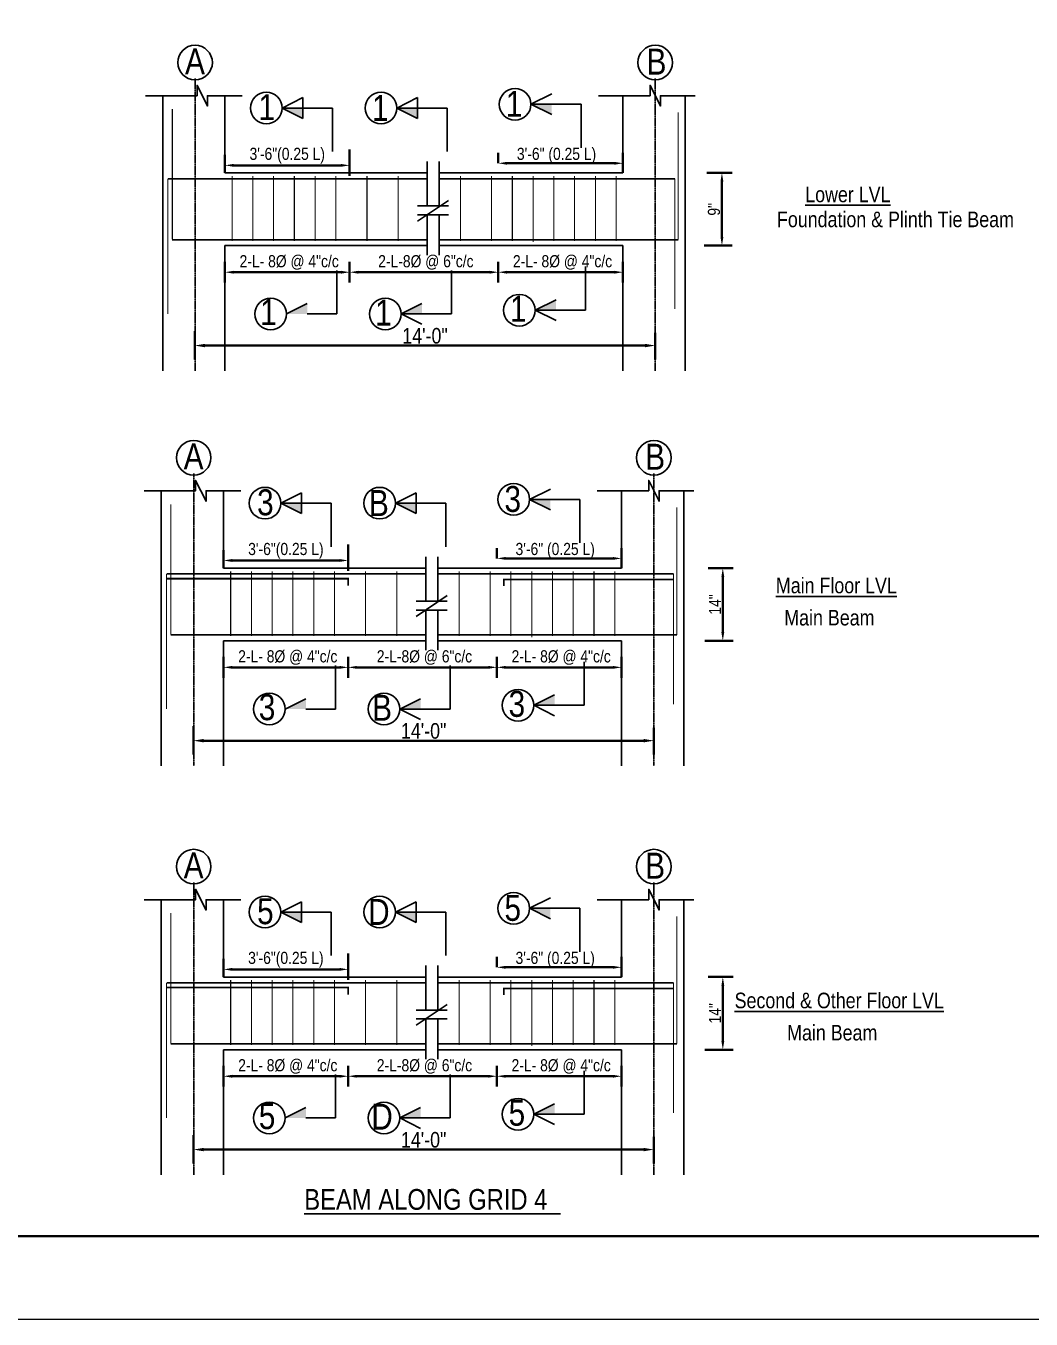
# Model space of a CAD drawing. Header units: inches. Extents: x 334224 to 340955, y 74691 to 79424.
# Drawn here: x 338316 to 338897, y 74691 to 75438 of the extents above; entities that cross this region are included whole.
import ezdxf
from ezdxf.enums import TextEntityAlignment as Align

# ---------------------------------------------------------------- set-up
doc = ezdxf.new("R2010")
doc.units = ezdxf.units.IN
doc.header["$MEASUREMENT"] = 0
doc.linetypes.add('CENTER2', pattern=[1.125, 0.75, -0.125, 0.125, -0.125])
doc.layers.get('Defpoints').update_dxf_attribs({"lineweight": 0})
for name, color, linetype, lineweight in [('base line', 201, 'Continuous', 40), ('door window', 2, 'Continuous', 25), ('Wall', 20, 'Continuous', 35)]:
    doc.layers.add(name, color=color, linetype=linetype, lineweight=lineweight)
for name, color, linetype in [('cl', 7, 'CENTER2'), ('dimension', 241, 'Continuous'), ('plan wall', 7, 'Continuous'), ('text', 113, 'Continuous'), ('Text Grid', 7, 'Continuous'), ('Text_Grid', 6, 'Continuous'), ('WALL2', 1, 'Continuous')]:
    doc.layers.add(name, color=color, linetype=linetype)
doc.styles.add('dim', font='ARIALN.TTF')
doc.dimstyles.new('CENTER', dxfattribs={"dimtxt": 9, "dimasz": 6, "dimexe": 8, "dimexo": 0, "dimgap": 1, "dimtad": 1, "dimdec": 4, "dimrnd": 1, "dimzin": 0, "dimdsep": 46, "dimlunit": 4, "dimtxsty": 'dim', "dimcen": 0.0625, "dimclrt": 256, "dimadec": 0, "dimazin": 0, "dimtfac": 0.010417, "dimtdec": 4, "dimtmove": 0, "dimatfit": 3, "dimfxl": 0, "dimfrac": 2, "dimtolj": 1, "dimtzin": 0, "dimarcsym": 0})
doc.dimstyles.new('FD', dxfattribs={"dimtxt": 7, "dimasz": 5, "dimexe": 6, "dimexo": 0, "dimgap": 1, "dimtad": 1, "dimdec": 4, "dimrnd": 1, "dimzin": 0, "dimdsep": 46, "dimlunit": 4, "dimtxsty": 'dim', "dimcen": 0.0625, "dimclrd": 256, "dimclre": 256, "dimclrt": 256, "dimadec": 0, "dimazin": 0, "dimtfac": 0.010417, "dimtdec": 4, "dimtmove": 1, "dimatfit": 3, "dimfxl": 0, "dimfrac": 2, "dimtolj": 1, "dimtzin": 0, "dimarcsym": 0})

# ---------------------------------------------------------------- blocks, each defined once
blk = doc.blocks.new('*D467')
at = {"layer": 'Defpoints', "color": 0, "transparency": 16777216}
for p in [(338430.39, 75073.61), (338502.39, 75073.61), (338502.39, 75067.61)]:
    blk.add_point(p, dxfattribs=at)
at = {"layer": 'dimension', "lineweight": -2, "transparency": 16777216}
for p, q in [((338430.39, 75073.61), (338430.39, 75061.61)), ((338502.39, 75073.61), (338502.39, 75061.61)), ((338435.39, 75067.61), (338497.39, 75067.61))]:
    blk.add_line(p, q, dxfattribs=at)
at = {"layer": 'dimension', "transparency": 16777216}
for points in [[(338435.39, 75068.44), (338435.39, 75066.78), (338430.39, 75067.61)], [(338497.39, 75068.44), (338497.39, 75066.78), (338502.39, 75067.61)]]:
    blk.add_solid(points, dxfattribs=at)
at = {"layer": 'dimension', "transparency": 16777216, "insert": (338466.39, 75073.27), "char_height": 7, "attachment_point": 5, "style": 'dim'}
blk.add_mtext('\\A1; 2-L- 8%%C @ 4"c/c', dxfattribs=at)
blk = doc.blocks.new('*D468')
at = {"layer": 'Defpoints', "color": 0, "transparency": 16777216}
for p in [(338502.39, 75073.61), (338588.4, 75073.61), (338502.39, 75067.61)]:
    blk.add_point(p, dxfattribs=at)
at = {"layer": 'dimension', "lineweight": -2, "transparency": 16777216}
for p, q in [((338502.39, 75073.61), (338502.39, 75061.61)), ((338588.4, 75073.61), (338588.4, 75061.61)), ((338583.4, 75067.61), (338507.39, 75067.61))]:
    blk.add_line(p, q, dxfattribs=at)
at = {"layer": 'dimension', "transparency": 16777216}
for points in [[(338507.39, 75068.44), (338507.39, 75066.78), (338502.39, 75067.61)], [(338583.4, 75068.44), (338583.4, 75066.78), (338588.4, 75067.61)]]:
    blk.add_solid(points, dxfattribs=at)
at = {"layer": 'dimension', "transparency": 16777216, "insert": (338545.39, 75073.27), "char_height": 7, "attachment_point": 5, "style": 'dim'}
blk.add_mtext('\\A1; 2-L-8%%C @ 6"c/c', dxfattribs=at)
blk = doc.blocks.new('*D469')
at = {"layer": 'Defpoints', "color": 0, "transparency": 16777216}
for p in [(338588.4, 75073.61), (338660.4, 75073.61), (338660.4, 75067.61)]:
    blk.add_point(p, dxfattribs=at)
at = {"layer": 'dimension', "lineweight": -2, "transparency": 16777216}
for p, q in [((338588.4, 75073.61), (338588.4, 75061.61)), ((338660.4, 75073.61), (338660.4, 75061.61)), ((338593.4, 75067.61), (338655.4, 75067.61))]:
    blk.add_line(p, q, dxfattribs=at)
at = {"layer": 'dimension', "transparency": 16777216}
for points in [[(338593.4, 75068.44), (338593.4, 75066.78), (338588.4, 75067.61)], [(338655.4, 75068.44), (338655.4, 75066.78), (338660.4, 75067.61)]]:
    blk.add_solid(points, dxfattribs=at)
at = {"layer": 'dimension', "transparency": 16777216, "insert": (338624.4, 75073.27), "char_height": 7, "attachment_point": 5, "style": 'dim'}
blk.add_mtext('\\A1; 2-L- 8%%C @ 4"c/c', dxfattribs=at)
blk = doc.blocks.new('*D470')
at = {"layer": 'Defpoints', "color": 0, "transparency": 16777216}
for p in [(338431.19, 75301.91), (338503.19, 75301.91), (338503.19, 75295.91)]:
    blk.add_point(p, dxfattribs=at)
at = {"layer": 'dimension', "lineweight": -2, "transparency": 16777216}
for p, q in [((338431.19, 75301.91), (338431.19, 75289.91)), ((338503.19, 75301.91), (338503.19, 75289.91)), ((338436.19, 75295.91), (338498.19, 75295.91))]:
    blk.add_line(p, q, dxfattribs=at)
at = {"layer": 'dimension', "transparency": 16777216}
for points in [[(338436.19, 75296.75), (338436.19, 75295.08), (338431.19, 75295.91)], [(338498.19, 75296.75), (338498.19, 75295.08), (338503.19, 75295.91)]]:
    blk.add_solid(points, dxfattribs=at)
at = {"layer": 'dimension', "transparency": 16777216, "insert": (338467.19, 75301.57), "char_height": 7, "attachment_point": 5, "style": 'dim'}
blk.add_mtext('\\A1; 2-L- 8%%C @ 4"c/c', dxfattribs=at)
blk = doc.blocks.new('*D471')
at = {"layer": 'Defpoints', "color": 0, "transparency": 16777216}
for p in [(338503.19, 75301.91), (338589.19, 75301.91), (338503.19, 75295.91)]:
    blk.add_point(p, dxfattribs=at)
at = {"layer": 'dimension', "lineweight": -2, "transparency": 16777216}
for p, q in [((338503.19, 75301.91), (338503.19, 75289.91)), ((338589.19, 75301.91), (338589.19, 75289.91)), ((338584.19, 75295.91), (338508.19, 75295.91))]:
    blk.add_line(p, q, dxfattribs=at)
at = {"layer": 'dimension', "transparency": 16777216}
for points in [[(338508.19, 75296.75), (338508.19, 75295.08), (338503.19, 75295.91)], [(338584.19, 75296.75), (338584.19, 75295.08), (338589.19, 75295.91)]]:
    blk.add_solid(points, dxfattribs=at)
at = {"layer": 'dimension', "transparency": 16777216, "insert": (338546.19, 75301.57), "char_height": 7, "attachment_point": 5, "style": 'dim'}
blk.add_mtext('\\A1; 2-L-8%%C @ 6"c/c', dxfattribs=at)
blk = doc.blocks.new('*D472')
at = {"layer": 'Defpoints', "color": 0, "transparency": 16777216}
for p in [(338589.19, 75301.91), (338661.19, 75301.91), (338661.19, 75295.91)]:
    blk.add_point(p, dxfattribs=at)
at = {"layer": 'dimension', "lineweight": -2, "transparency": 16777216}
for p, q in [((338589.19, 75301.91), (338589.19, 75289.91)), ((338661.19, 75301.91), (338661.19, 75289.91)), ((338594.19, 75295.91), (338656.19, 75295.91))]:
    blk.add_line(p, q, dxfattribs=at)
at = {"layer": 'dimension', "transparency": 16777216}
for points in [[(338594.19, 75296.75), (338594.19, 75295.08), (338589.19, 75295.91)], [(338656.19, 75296.75), (338656.19, 75295.08), (338661.19, 75295.91)]]:
    blk.add_solid(points, dxfattribs=at)
at = {"layer": 'dimension', "transparency": 16777216, "insert": (338625.19, 75301.57), "char_height": 7, "attachment_point": 5, "style": 'dim'}
blk.add_mtext('\\A1; 2-L- 8%%C @ 4"c/c', dxfattribs=at)
blk = doc.blocks.new('*D473')
at = {"layer": 'Defpoints', "color": 0, "transparency": 16777216}
for p in [(338413.72, 75261.94), (338679.9, 75260.98), (338413.72, 75253.54)]:
    blk.add_point(p, dxfattribs=at)
at = {"layer": 'dimension', "color": 0, "lineweight": -2, "transparency": 16777216}
for p, q in [((338413.72, 75261.94), (338413.72, 75245.54)), ((338679.9, 75260.98), (338679.9, 75245.54)), ((338673.9, 75253.54), (338419.72, 75253.54))]:
    blk.add_line(p, q, dxfattribs=at)
at = {"layer": 'dimension', "color": 0, "transparency": 16777216}
for points in [[(338419.72, 75254.54), (338419.72, 75252.54), (338413.72, 75253.54)], [(338673.9, 75254.54), (338673.9, 75252.54), (338679.9, 75253.54)]]:
    blk.add_solid(points, dxfattribs=at)
at = {"layer": 'dimension', "transparency": 16777216, "insert": (338546.81, 75259.14), "char_height": 9, "attachment_point": 5, "style": 'dim'}
blk.add_mtext('\\A1;14\'-0"', dxfattribs=at)
blk = doc.blocks.new('*D474')
at = {"layer": 'Defpoints', "color": 0, "transparency": 16777216}
for p in [(338589.19, 75358.86), (338661.19, 75358.86), (338661.19, 75353.26)]:
    blk.add_point(p, dxfattribs=at)
at = {"layer": 'dimension', "lineweight": -2, "transparency": 16777216}
for p, q in [((338589.19, 75358.86), (338589.19, 75364.86)), ((338661.19, 75353.26), (338661.19, 75364.86)), ((338594.19, 75358.86), (338656.19, 75358.86))]:
    blk.add_line(p, q, dxfattribs=at)
at = {"layer": 'dimension', "transparency": 16777216}
for points in [[(338594.19, 75359.69), (338594.19, 75358.03), (338589.19, 75358.86)], [(338656.19, 75359.69), (338656.19, 75358.03), (338661.19, 75358.86)]]:
    blk.add_solid(points, dxfattribs=at)
at = {"layer": 'dimension', "transparency": 16777216, "insert": (338622.84, 75363.26), "char_height": 7, "attachment_point": 5, "style": 'dim'}
blk.add_mtext('\\A1;3\'-6" (0.25 L)', dxfattribs=at)
blk = doc.blocks.new('*D475')
at = {"layer": 'Defpoints', "color": 0, "transparency": 16777216}
for p in [(338503.19, 75366.87), (338503.19, 75357.67), (338431.19, 75353.26)]:
    blk.add_point(p, dxfattribs=at)
at = {"layer": 'dimension', "lineweight": -2, "transparency": 16777216}
for p, q in [((338431.19, 75353.26), (338431.19, 75363.67)), ((338503.19, 75366.87), (338503.19, 75351.67)), ((338436.19, 75357.67), (338498.19, 75357.67))]:
    blk.add_line(p, q, dxfattribs=at)
at = {"layer": 'dimension', "transparency": 16777216}
for points in [[(338436.19, 75358.5), (338436.19, 75356.83), (338431.19, 75357.67)], [(338498.19, 75358.5), (338498.19, 75356.83), (338503.19, 75357.67)]]:
    blk.add_solid(points, dxfattribs=at)
at = {"layer": 'dimension', "transparency": 16777216, "insert": (338467.19, 75363.26), "char_height": 7, "attachment_point": 5, "style": 'dim'}
blk.add_mtext('\\A1;3\'-6"(0.25 L)', dxfattribs=at)
blk = doc.blocks.new('*D476')
at = {"layer": 'Defpoints', "color": 0, "transparency": 16777216}
for p in [(338430.39, 74837.34), (338502.39, 74837.34), (338502.39, 74831.34)]:
    blk.add_point(p, dxfattribs=at)
at = {"layer": 'dimension', "lineweight": -2, "transparency": 16777216}
for p, q in [((338430.39, 74837.34), (338430.39, 74825.34)), ((338435.39, 74831.34), (338497.39, 74831.34)), ((338502.39, 74837.34), (338502.39, 74825.34))]:
    blk.add_line(p, q, dxfattribs=at)
at = {"layer": 'dimension', "transparency": 16777216}
for points in [[(338435.39, 74832.17), (338435.39, 74830.51), (338430.39, 74831.34)], [(338497.39, 74832.17), (338497.39, 74830.51), (338502.39, 74831.34)]]:
    blk.add_solid(points, dxfattribs=at)
at = {"layer": 'dimension', "transparency": 16777216, "insert": (338466.39, 74837), "char_height": 7, "attachment_point": 5, "style": 'dim'}
blk.add_mtext('\\A1; 2-L- 8%%C @ 4"c/c', dxfattribs=at)
blk = doc.blocks.new('*D477')
at = {"layer": 'Defpoints', "color": 0, "transparency": 16777216}
for p in [(338502.39, 74837.34), (338502.39, 74831.34), (338588.4, 74837.34)]:
    blk.add_point(p, dxfattribs=at)
at = {"layer": 'dimension', "lineweight": -2, "transparency": 16777216}
for p, q in [((338502.39, 74837.34), (338502.39, 74825.34)), ((338583.4, 74831.34), (338507.39, 74831.34)), ((338588.4, 74837.34), (338588.4, 74825.34))]:
    blk.add_line(p, q, dxfattribs=at)
at = {"layer": 'dimension', "transparency": 16777216}
for points in [[(338507.39, 74832.17), (338507.39, 74830.51), (338502.39, 74831.34)], [(338583.4, 74832.17), (338583.4, 74830.51), (338588.4, 74831.34)]]:
    blk.add_solid(points, dxfattribs=at)
at = {"layer": 'dimension', "transparency": 16777216, "insert": (338545.39, 74837), "char_height": 7, "attachment_point": 5, "style": 'dim'}
blk.add_mtext('\\A1; 2-L-8%%C @ 6"c/c', dxfattribs=at)
blk = doc.blocks.new('*D478')
at = {"layer": 'Defpoints', "color": 0, "transparency": 16777216}
for p in [(338588.4, 74837.34), (338660.4, 74837.34), (338660.4, 74831.34)]:
    blk.add_point(p, dxfattribs=at)
at = {"layer": 'dimension', "lineweight": -2, "transparency": 16777216}
for p, q in [((338588.4, 74837.34), (338588.4, 74825.34)), ((338593.4, 74831.34), (338655.4, 74831.34)), ((338660.4, 74837.34), (338660.4, 74825.34))]:
    blk.add_line(p, q, dxfattribs=at)
at = {"layer": 'dimension', "transparency": 16777216}
for points in [[(338593.4, 74832.17), (338593.4, 74830.51), (338588.4, 74831.34)], [(338655.4, 74832.17), (338655.4, 74830.51), (338660.4, 74831.34)]]:
    blk.add_solid(points, dxfattribs=at)
at = {"layer": 'dimension', "transparency": 16777216, "insert": (338624.4, 74837), "char_height": 7, "attachment_point": 5, "style": 'dim'}
blk.add_mtext('\\A1; 2-L- 8%%C @ 4"c/c', dxfattribs=at)
blk = doc.blocks.new('*D479')
at = {"layer": 'Defpoints', "color": 0, "transparency": 16777216}
for p in [(338709.74, 75353.26), (338708.22, 75311.26), (338718.42, 75311.26)]:
    blk.add_point(p, dxfattribs=at)
at = {"layer": 'dimension', "lineweight": -2, "transparency": 16777216}
for p, q in [((338709.74, 75353.26), (338724.42, 75353.26)), ((338718.42, 75348.26), (338718.42, 75316.26)), ((338708.22, 75311.26), (338724.42, 75311.26))]:
    blk.add_line(p, q, dxfattribs=at)
at = {"layer": 'dimension', "transparency": 16777216}
for points in [[(338717.59, 75348.26), (338719.26, 75348.26), (338718.42, 75353.26)], [(338717.59, 75316.26), (338719.26, 75316.26), (338718.42, 75311.26)]]:
    blk.add_solid(points, dxfattribs=at)
at = {"layer": 'dimension', "transparency": 16777216, "insert": (338713.85, 75332.26), "char_height": 7, "attachment_point": 5, "rotation": 90, "style": 'dim'}
blk.add_mtext('\\A1;9"', dxfattribs=at)
blk = doc.blocks.new('*D480')
at = {"layer": 'Defpoints', "color": 0, "transparency": 16777216}
for p in [(338710.41, 75124.95), (338708.58, 75082.95), (338718.94, 75082.95)]:
    blk.add_point(p, dxfattribs=at)
at = {"layer": 'dimension', "lineweight": -2, "transparency": 16777216}
for p, q in [((338710.41, 75124.95), (338724.94, 75124.95)), ((338718.94, 75119.95), (338718.94, 75087.95)), ((338708.58, 75082.95), (338724.94, 75082.95))]:
    blk.add_line(p, q, dxfattribs=at)
at = {"layer": 'dimension', "transparency": 16777216}
for points in [[(338718.11, 75119.95), (338719.78, 75119.95), (338718.94, 75124.95)], [(338718.11, 75087.95), (338719.78, 75087.95), (338718.94, 75082.95)]]:
    blk.add_solid(points, dxfattribs=at)
at = {"layer": 'dimension', "transparency": 16777216, "insert": (338714.43, 75103.95), "char_height": 7, "attachment_point": 5, "rotation": 90, "style": 'dim'}
blk.add_mtext('\\A1;14"', dxfattribs=at)
blk = doc.blocks.new('*D481')
at = {"layer": 'Defpoints', "color": 0, "transparency": 16777216}
for p in [(338710.41, 74888.69), (338708.58, 74846.69), (338718.94, 74846.69)]:
    blk.add_point(p, dxfattribs=at)
at = {"layer": 'dimension', "lineweight": -2, "transparency": 16777216}
for p, q in [((338710.41, 74888.69), (338724.94, 74888.69)), ((338718.94, 74883.69), (338718.94, 74851.69)), ((338708.58, 74846.69), (338724.94, 74846.69))]:
    blk.add_line(p, q, dxfattribs=at)
at = {"layer": 'dimension', "transparency": 16777216}
for points in [[(338718.11, 74883.69), (338719.78, 74883.69), (338718.94, 74888.69)], [(338718.11, 74851.69), (338719.78, 74851.69), (338718.94, 74846.69)]]:
    blk.add_solid(points, dxfattribs=at)
at = {"layer": 'dimension', "transparency": 16777216, "insert": (338714.43, 74867.69), "char_height": 7, "attachment_point": 5, "rotation": 90, "style": 'dim'}
blk.add_mtext('\\A1;14"', dxfattribs=at)
blk = doc.blocks.new('*D506')
at = {"layer": 'Defpoints', "color": 0, "transparency": 16777216}
for p in [(338412.93, 75033.63), (338679.11, 75032.67), (338412.93, 75025.24)]:
    blk.add_point(p, dxfattribs=at)
at = {"layer": 'dimension', "color": 0, "lineweight": -2, "transparency": 16777216}
for p, q in [((338412.93, 75033.63), (338412.93, 75017.24)), ((338679.11, 75032.67), (338679.11, 75017.24)), ((338673.11, 75025.24), (338418.93, 75025.24))]:
    blk.add_line(p, q, dxfattribs=at)
at = {"layer": 'dimension', "color": 0, "transparency": 16777216}
for points in [[(338418.93, 75026.24), (338418.93, 75024.24), (338412.93, 75025.24)], [(338673.11, 75026.24), (338673.11, 75024.24), (338679.11, 75025.24)]]:
    blk.add_solid(points, dxfattribs=at)
at = {"layer": 'dimension', "transparency": 16777216, "insert": (338546.02, 75030.83), "char_height": 9, "attachment_point": 5, "style": 'dim'}
blk.add_mtext('\\A1;14\'-0"', dxfattribs=at)
blk = doc.blocks.new('*D507')
at = {"layer": 'Defpoints', "color": 0, "transparency": 16777216}
for p in [(338588.4, 75130.56), (338660.4, 75130.56), (338660.4, 75124.95)]:
    blk.add_point(p, dxfattribs=at)
at = {"layer": 'dimension', "lineweight": -2, "transparency": 16777216}
for p, q in [((338588.4, 75130.56), (338588.4, 75136.56)), ((338593.4, 75130.56), (338655.4, 75130.56)), ((338660.4, 75124.95), (338660.4, 75136.56))]:
    blk.add_line(p, q, dxfattribs=at)
at = {"layer": 'dimension', "transparency": 16777216}
for points in [[(338593.4, 75131.39), (338593.4, 75129.72), (338588.4, 75130.56)], [(338655.4, 75131.39), (338655.4, 75129.72), (338660.4, 75130.56)]]:
    blk.add_solid(points, dxfattribs=at)
at = {"layer": 'dimension', "transparency": 16777216, "insert": (338622.05, 75134.95), "char_height": 7, "attachment_point": 5, "style": 'dim'}
blk.add_mtext('\\A1;3\'-6" (0.25 L)', dxfattribs=at)
blk = doc.blocks.new('*D508')
at = {"layer": 'Defpoints', "color": 0, "transparency": 16777216}
for p in [(338502.39, 75138.56), (338430.39, 75124.95), (338502.39, 75129.36)]:
    blk.add_point(p, dxfattribs=at)
at = {"layer": 'dimension', "lineweight": -2, "transparency": 16777216}
for p, q in [((338502.39, 75138.56), (338502.39, 75123.36)), ((338430.39, 75124.95), (338430.39, 75135.36)), ((338435.39, 75129.36), (338497.39, 75129.36))]:
    blk.add_line(p, q, dxfattribs=at)
at = {"layer": 'dimension', "transparency": 16777216}
for points in [[(338435.39, 75130.19), (338435.39, 75128.53), (338430.39, 75129.36)], [(338497.39, 75130.19), (338497.39, 75128.53), (338502.39, 75129.36)]]:
    blk.add_solid(points, dxfattribs=at)
at = {"layer": 'dimension', "transparency": 16777216, "insert": (338466.39, 75134.95), "char_height": 7, "attachment_point": 5, "style": 'dim'}
blk.add_mtext('\\A1;3\'-6"(0.25 L)', dxfattribs=at)
blk = doc.blocks.new('*D509')
at = {"layer": 'Defpoints', "color": 0, "transparency": 16777216}
for p in [(338412.93, 74797.36), (338679.11, 74796.41), (338412.93, 74788.97)]:
    blk.add_point(p, dxfattribs=at)
at = {"layer": 'dimension', "color": 0, "lineweight": -2, "transparency": 16777216}
for p, q in [((338412.93, 74797.36), (338412.93, 74780.97)), ((338679.11, 74796.41), (338679.11, 74780.97)), ((338673.11, 74788.97), (338418.93, 74788.97))]:
    blk.add_line(p, q, dxfattribs=at)
at = {"layer": 'dimension', "color": 0, "transparency": 16777216}
for points in [[(338418.93, 74789.97), (338418.93, 74787.97), (338412.93, 74788.97)], [(338673.11, 74789.97), (338673.11, 74787.97), (338679.11, 74788.97)]]:
    blk.add_solid(points, dxfattribs=at)
at = {"layer": 'dimension', "transparency": 16777216, "insert": (338546.02, 74794.57), "char_height": 9, "attachment_point": 5, "style": 'dim'}
blk.add_mtext('\\A1;14\'-0"', dxfattribs=at)
blk = doc.blocks.new('*D510')
at = {"layer": 'Defpoints', "color": 0, "transparency": 16777216}
for p in [(338588.4, 74894.29), (338660.4, 74894.29), (338660.4, 74888.69)]:
    blk.add_point(p, dxfattribs=at)
at = {"layer": 'dimension', "lineweight": -2, "transparency": 16777216}
for p, q in [((338588.4, 74894.29), (338588.4, 74900.29)), ((338660.4, 74888.69), (338660.4, 74900.29)), ((338593.4, 74894.29), (338655.4, 74894.29))]:
    blk.add_line(p, q, dxfattribs=at)
at = {"layer": 'dimension', "transparency": 16777216}
for points in [[(338593.4, 74895.12), (338593.4, 74893.45), (338588.4, 74894.29)], [(338655.4, 74895.12), (338655.4, 74893.45), (338660.4, 74894.29)]]:
    blk.add_solid(points, dxfattribs=at)
at = {"layer": 'dimension', "transparency": 16777216, "insert": (338622.05, 74898.68), "char_height": 7, "attachment_point": 5, "style": 'dim'}
blk.add_mtext('\\A1;3\'-6" (0.25 L)', dxfattribs=at)
blk = doc.blocks.new('*D511')
at = {"layer": 'Defpoints', "color": 0, "transparency": 16777216}
for p in [(338502.39, 74902.29), (338502.39, 74893.09), (338430.39, 74888.69)]:
    blk.add_point(p, dxfattribs=at)
at = {"layer": 'dimension', "lineweight": -2, "transparency": 16777216}
for p, q in [((338430.39, 74888.69), (338430.39, 74899.09)), ((338502.39, 74902.29), (338502.39, 74887.09)), ((338435.39, 74893.09), (338497.39, 74893.09))]:
    blk.add_line(p, q, dxfattribs=at)
at = {"layer": 'dimension', "transparency": 16777216}
for points in [[(338435.39, 74893.93), (338435.39, 74892.26), (338430.39, 74893.09)], [(338497.39, 74893.93), (338497.39, 74892.26), (338502.39, 74893.09)]]:
    blk.add_solid(points, dxfattribs=at)
at = {"layer": 'dimension', "transparency": 16777216, "insert": (338466.39, 74898.68), "char_height": 7, "attachment_point": 5, "style": 'dim'}
blk.add_mtext('\\A1;3\'-6"(0.25 L)', dxfattribs=at)
blk = doc.blocks.new('Complete project')
at = {"layer": 'plan wall', "ltscale": 3}
for points in [[(338608.04758, 75392.95742), (338620.04758, 75392.95742), (338620.04758, 75386.95742)], [(338464.28956, 75390.78286), (338476.28956, 75390.78286), (338476.28956, 75384.78286)], [(338530.52125, 75390.78286), (338542.52125, 75390.78286), (338542.52125, 75384.78286)], [(338610.52293, 75273.97979), (338622.52293, 75273.97979), (338622.52293, 75279.97979)], [(338466.76491, 75271.80522), (338478.76491, 75271.80522), (338478.76491, 75277.80522)], [(338532.9966, 75271.80522), (338544.9966, 75271.80522), (338544.9966, 75277.80522)], [(338463.49755, 75162.47734), (338475.49755, 75162.47734), (338475.49755, 75156.47734)], [(338529.72924, 75162.47734), (338541.72924, 75162.47734), (338541.72924, 75156.47734)], [(338607.25557, 75164.65191), (338619.25557, 75164.65191), (338619.25557, 75158.65191)], [(338465.9729, 75043.49971), (338477.9729, 75043.49971), (338477.9729, 75049.49971)], [(338532.20459, 75043.49971), (338544.20459, 75043.49971), (338544.20459, 75049.49971)], [(338609.73092, 75045.67427), (338621.73092, 75045.67427), (338621.73092, 75051.67427)], [(338607.25557, 74928.38377), (338619.25557, 74928.38377), (338619.25557, 74922.38377)], [(338463.49755, 74926.20921), (338475.49755, 74926.20921), (338475.49755, 74920.20921)], [(338529.72924, 74926.20921), (338541.72924, 74926.20921), (338541.72924, 74920.20921)], [(338465.9729, 74807.23157), (338477.9729, 74807.23157), (338477.9729, 74813.23157)], [(338532.20459, 74807.23157), (338544.20459, 74807.23157), (338544.20459, 74813.23157)], [(338609.73092, 74809.40614), (338621.73092, 74809.40614), (338621.73092, 74815.40614)]]:
    blk.add_hatch(color=256, dxfattribs=at).paths.add_polyline_path(points)
at = {"layer": 'base line'}
blk.add_lwpolyline([(337924.5002, 76887.48119), (340907.2202, 76887.48119), (340907.2202, 74739.00119), (337924.5002, 74739.00119)], close=True, dxfattribs=at)
at = {"layer": 'cl'}
for p, q in [((338413.89904, 75407.84351), (338413.89904, 75238.91663)), ((338679.90061, 75407.84351), (338679.90061, 75238.91663)), ((338413.10703, 75179.538), (338413.10703, 75010.61111)), ((338679.1086, 75179.538), (338679.1086, 75010.61111)), ((338413.10703, 74943.26986), (338413.10703, 74774.34298)), ((338679.1086, 74943.26986), (338679.1086, 74774.34298))]:
    blk.add_line(p, q, dxfattribs=at)
at = {"layer": 'Defpoints', "ltscale": 0.5}
blk.add_lwpolyline([(337780.5002, 74691.00119), (340955.2202, 74691.00119), (340955.2202, 76935.48119), (337780.5002, 76935.48119)], close=True, dxfattribs=at)
at = {"layer": 'door window'}
for centre in [(338455.1461, 75390.78286), (338521.37779, 75390.78286), (338598.90412, 75392.95742), (338457.62145, 75271.80522), (338523.85314, 75271.80522), (338601.37947, 75273.97979), (338454.35409, 75162.47734), (338520.58578, 75162.47734), (338598.11211, 75164.65191), (338600.58746, 75045.67427), (338456.82944, 75043.49971), (338523.06113, 75043.49971), (338454.35409, 74926.20921), (338520.58578, 74926.20921), (338598.11211, 74928.38377), (338456.82944, 74807.23157), (338523.06113, 74807.23157), (338600.58746, 74809.40614)]:
    blk.add_circle(centre, 9.14346, dxfattribs=at)
at = {"layer": 'plan wall', "ltscale": 3}
for p, q in [((338608.04758, 75392.95742), (338620.04758, 75398.95742)), ((338464.28956, 75390.78286), (338476.28956, 75396.78286)), ((338476.28956, 75396.78286), (338476.28956, 75384.78286)), ((338530.52125, 75390.78286), (338542.52125, 75396.78286)), ((338542.52125, 75396.78286), (338542.52125, 75384.78286)), ((338608.04758, 75392.95742), (338620.04758, 75386.95742)), ((338608.04758, 75392.95742), (338620.04758, 75392.95742)), ((338620.04758, 75392.95742), (338637.13512, 75392.95742)), ((338637.13512, 75392.95742), (338637.13512, 75367.80172)), ((338464.28956, 75390.78286), (338476.28956, 75384.78286)), ((338464.28956, 75390.78286), (338476.28956, 75390.78286)), ((338476.28956, 75390.78286), (338493.3771, 75390.78286)), ((338493.3771, 75390.78286), (338493.3771, 75365.62715)), ((338530.52125, 75390.78286), (338542.52125, 75384.78286)), ((338530.52125, 75390.78286), (338542.52125, 75390.78286)), ((338542.52125, 75390.78286), (338559.60879, 75390.78286)), ((338559.60879, 75390.78286), (338559.60879, 75365.62715)), ((338495.85245, 75271.80522), (338495.85245, 75296.96092)), ((338562.08414, 75271.80522), (338562.08414, 75296.96092)), ((338639.61046, 75273.97979), (338639.61046, 75299.13549)), ((338610.52293, 75273.97979), (338622.52293, 75279.97979)), ((338466.76491, 75271.80522), (338478.76491, 75277.80522)), ((338495.85245, 75271.80522), (338478.71313, 75271.80522)), ((338532.9966, 75271.80522), (338544.9966, 75277.80522)), ((338532.9966, 75271.80522), (338544.9966, 75265.80522)), ((338532.9966, 75271.80522), (338544.9966, 75271.80522)), ((338544.9966, 75271.80522), (338562.08414, 75271.80522)), ((338610.52293, 75273.97979), (338622.52293, 75267.97979)), ((338610.52293, 75273.97979), (338622.52293, 75273.97979)), ((338622.52293, 75273.97979), (338639.61046, 75273.97979)), ((338463.49755, 75162.47734), (338475.49755, 75168.47734)), ((338475.49755, 75168.47734), (338475.49755, 75156.47734)), ((338529.72924, 75162.47734), (338541.72924, 75168.47734)), ((338541.72924, 75168.47734), (338541.72924, 75156.47734)), ((338607.25557, 75164.65191), (338619.25557, 75170.65191)), ((338463.49755, 75162.47734), (338475.49755, 75156.47734)), ((338463.49755, 75162.47734), (338475.49755, 75162.47734)), ((338475.49755, 75162.47734), (338492.58509, 75162.47734)), ((338492.58509, 75162.47734), (338492.58509, 75137.32164)), ((338529.72924, 75162.47734), (338541.72924, 75156.47734)), ((338529.72924, 75162.47734), (338541.72924, 75162.47734)), ((338541.72924, 75162.47734), (338558.81678, 75162.47734)), ((338558.81678, 75162.47734), (338558.81678, 75137.32164)), ((338607.25557, 75164.65191), (338619.25557, 75158.65191)), ((338607.25557, 75164.65191), (338619.25557, 75164.65191)), ((338619.25557, 75164.65191), (338636.34311, 75164.65191)), ((338636.34311, 75164.65191), (338636.34311, 75139.49621)), ((338638.81846, 75045.67427), (338638.81846, 75070.82997)), ((338495.06044, 75043.49971), (338495.06044, 75068.65541)), ((338561.29213, 75043.49971), (338561.29213, 75068.65541)), ((338465.9729, 75043.49971), (338477.9729, 75049.49971)), ((338532.20459, 75043.49971), (338544.20459, 75049.49971)), ((338609.73092, 75045.67427), (338621.73092, 75051.67427)), ((338495.06044, 75043.49971), (338477.92112, 75043.49971)), ((338532.20459, 75043.49971), (338544.20459, 75037.49971)), ((338532.20459, 75043.49971), (338544.20459, 75043.49971)), ((338544.20459, 75043.49971), (338561.29213, 75043.49971)), ((338609.73092, 75045.67427), (338621.73092, 75039.67427)), ((338609.73092, 75045.67427), (338621.73092, 75045.67427)), ((338621.73092, 75045.67427), (338638.81846, 75045.67427)), ((338463.49755, 74926.20921), (338475.49755, 74932.20921)), ((338475.49755, 74932.20921), (338475.49755, 74920.20921)), ((338529.72924, 74926.20921), (338541.72924, 74932.20921)), ((338541.72924, 74932.20921), (338541.72924, 74920.20921)), ((338607.25557, 74928.38377), (338619.25557, 74934.38377)), ((338607.25557, 74928.38377), (338619.25557, 74922.38377)), ((338607.25557, 74928.38377), (338619.25557, 74928.38377)), ((338619.25557, 74928.38377), (338636.34311, 74928.38377)), ((338636.34311, 74928.38377), (338636.34311, 74903.22807)), ((338463.49755, 74926.20921), (338475.49755, 74920.20921)), ((338463.49755, 74926.20921), (338475.49755, 74926.20921)), ((338475.49755, 74926.20921), (338492.58509, 74926.20921)), ((338492.58509, 74926.20921), (338492.58509, 74901.0535)), ((338529.72924, 74926.20921), (338541.72924, 74920.20921)), ((338529.72924, 74926.20921), (338541.72924, 74926.20921)), ((338541.72924, 74926.20921), (338558.81678, 74926.20921)), ((338558.81678, 74926.20921), (338558.81678, 74901.0535)), ((338495.06044, 74807.23157), (338495.06044, 74832.38727)), ((338561.29213, 74807.23157), (338561.29213, 74832.38727)), ((338638.81846, 74809.40614), (338638.81846, 74834.56184)), ((338465.9729, 74807.23157), (338477.9729, 74813.23157)), ((338532.20459, 74807.23157), (338544.20459, 74813.23157)), ((338609.73092, 74809.40614), (338621.73092, 74815.40614)), ((338609.73092, 74809.40614), (338621.73092, 74803.40614)), ((338609.73092, 74809.40614), (338621.73092, 74809.40614)), ((338621.73092, 74809.40614), (338638.81846, 74809.40614)), ((338495.06044, 74807.23157), (338477.92112, 74807.23157)), ((338532.20459, 74807.23157), (338544.20459, 74801.23157)), ((338532.20459, 74807.23157), (338544.20459, 74807.23157)), ((338544.20459, 74807.23157), (338561.29213, 74807.23157))]:
    blk.add_line(p, q, dxfattribs=at)
at = {"layer": 'Text Grid'}
for centre in [(338413.89904, 75417.03753), (338413.89904, 75417.03753), (338679.90061, 75417.03753), (338413.10703, 75188.73202), (338413.10703, 75188.73202), (338679.1086, 75188.73202), (338413.10703, 74952.46388), (338413.10703, 74952.46388), (338679.1086, 74952.46388)]:
    blk.add_circle(centre, 10, dxfattribs=at)
at = {"layer": 'Wall', "lineweight": -3}
for p, q in [((338395.18619, 75397.91992), (338395.18619, 75252.34156)), ((338431.18619, 75397.91992), (338431.18619, 75353.26011)), ((338661.18776, 75397.91992), (338661.18776, 75353.26011)), ((338661.18776, 75397.91992), (338661.18776, 75353.26011)), ((338697.18776, 75397.91992), (338697.18776, 75353.26011)), ((338431.18619, 75353.26011), (338548.13545, 75353.26011)), ((338496.81857, 75353.26011), (338548.13545, 75353.26011)), ((338555.00316, 75353.26011), (338613.18776, 75353.26011)), ((338613.18776, 75353.26011), (338661.18776, 75353.26011)), ((338697.18776, 75353.26011), (338697.18776, 75311.26011)), ((338395.18619, 75311.26011), (338395.18619, 75238.91663)), ((338431.18619, 75311.26011), (338548.13545, 75311.26011)), ((338431.18619, 75311.26011), (338431.18619, 75238.91663)), ((338496.81857, 75311.26011), (338548.13545, 75311.26011)), ((338555.00316, 75311.26011), (338613.18776, 75311.26011)), ((338613.18776, 75311.26011), (338661.18776, 75311.26011)), ((338661.18776, 75311.26011), (338661.18776, 75238.91663)), ((338697.18776, 75311.26011), (338697.18776, 75238.91663)), ((338394.39418, 75169.61441), (338394.39418, 75024.03605)), ((338430.39418, 75169.61441), (338430.39418, 75124.95459)), ((338660.39575, 75169.61441), (338660.39575, 75124.95459)), ((338660.39575, 75169.61441), (338660.39575, 75124.95459)), ((338696.39575, 75169.61441), (338696.39575, 75124.95459)), ((338430.39418, 75124.95459), (338547.34344, 75124.95459)), ((338496.02656, 75124.95459), (338547.34344, 75124.95459)), ((338554.21115, 75124.95459), (338612.39575, 75124.95459)), ((338612.39575, 75124.95459), (338660.39575, 75124.95459)), ((338696.39575, 75124.95459), (338696.39575, 75082.95459)), ((338394.39418, 75082.95459), (338394.39418, 75010.61111)), ((338430.39418, 75082.95459), (338547.34344, 75082.95459)), ((338430.39418, 75082.95459), (338430.39418, 75010.61111)), ((338496.02656, 75082.95459), (338547.34344, 75082.95459)), ((338554.21115, 75082.95459), (338612.39575, 75082.95459)), ((338612.39575, 75082.95459), (338660.39575, 75082.95459)), ((338660.39575, 75082.95459), (338660.39575, 75010.61111)), ((338696.39575, 75082.95459), (338696.39575, 75010.61111)), ((338394.39418, 74933.34627), (338394.39418, 74787.76791)), ((338430.39418, 74933.34627), (338430.39418, 74888.68645)), ((338660.39575, 74933.34627), (338660.39575, 74888.68645)), ((338660.39575, 74933.34627), (338660.39575, 74888.68645)), ((338696.39575, 74933.34627), (338696.39575, 74888.68645)), ((338430.39418, 74888.68645), (338547.34344, 74888.68645)), ((338496.02656, 74888.68645), (338547.34344, 74888.68645)), ((338554.21115, 74888.68645), (338612.39575, 74888.68645)), ((338612.39575, 74888.68645), (338660.39575, 74888.68645)), ((338696.39575, 74888.68645), (338696.39575, 74846.68645)), ((338394.39418, 74846.68645), (338394.39418, 74774.34298)), ((338430.39418, 74846.68645), (338547.34344, 74846.68645)), ((338430.39418, 74846.68645), (338430.39418, 74774.34298)), ((338496.02656, 74846.68645), (338547.34344, 74846.68645)), ((338554.21115, 74846.68645), (338612.39575, 74846.68645)), ((338612.39575, 74846.68645), (338660.39575, 74846.68645)), ((338660.39575, 74846.68645), (338660.39575, 74774.34298)), ((338696.39575, 74846.68645), (338696.39575, 74774.34298))]:
    blk.add_line(p, q, dxfattribs=at)
at = {"layer": 'Wall'}
for points, const_width in [([(338400.76522, 75390.19974), (338400.76522, 75314.8243)], 0.6), ([(338693.20257, 75388.34965), (338693.20257, 75314.67702)], 0.6), ([(338398.24789, 75349.87665), (338548.13545, 75349.87665)], 1), ([(338398.24789, 75349.87665), (338398.24789, 75271.75899)], 0.6), ([(338435.2735, 75351.45541), (338435.2735, 75313.95541)], 0.6), ([(338435.2735, 75351.45541), (338435.2735, 75313.95541)], 0.6), ([(338447.2735, 75351.45541), (338447.2735, 75313.95541)], 0.6), ([(338459.2735, 75351.45541), (338459.2735, 75313.95541)], 0.6), ([(338471.2735, 75351.45541), (338471.2735, 75313.95541)], 0.6), ([(338471.2735, 75351.45541), (338471.2735, 75313.95541)], 0.6), ([(338483.2735, 75351.45541), (338483.2735, 75313.95541)], 0.6), ([(338495.2735, 75351.45541), (338495.2735, 75313.95541)], 0.6), ([(338496.81857, 75349.87665), (338548.13545, 75349.87665)], 1), ([(338513.2735, 75351.45541), (338513.2735, 75313.95541)], 0.6), ([(338531.2735, 75351.45541), (338531.2735, 75313.95541)], 0.6), ([(338555.00316, 75349.87665), (338613.18776, 75349.87665), (338691.2591, 75349.87665)], 1), ([(338567.2735, 75351.45541), (338567.2735, 75313.95541)], 0.6), ([(338585.2735, 75351.45541), (338585.2735, 75313.95541)], 0.6), ([(338597.2735, 75351.45541), (338597.2735, 75313.95541)], 0.6), ([(338609.2735, 75351.45541), (338609.2735, 75313.95541)], 0.6), ([(338609.2735, 75350.82159), (338609.2735, 75313.32159)], 0.6), ([(338621.2735, 75351.45541), (338621.2735, 75313.95541)], 0.6), ([(338633.2735, 75351.45541), (338633.2735, 75313.95541)], 0.6), ([(338645.2735, 75351.45541), (338645.2735, 75313.95541)], 0.6), ([(338657.2735, 75351.45541), (338657.2735, 75313.95541)], 0.6), ([(338691.2591, 75349.87665), (338691.2591, 75274.61255)], 0.6), ([(338400.60029, 75314.67702), (338548.13545, 75314.67702)], 1), ([(338496.81857, 75314.67702), (338499.57145, 75314.67702)], 1), ([(338496.81857, 75314.67702), (338548.13545, 75314.67702)], 1), ([(338555.00316, 75314.67702), (338613.18776, 75314.67702)], 1), ([(338613.18776, 75314.67702), (338693.20257, 75314.67702)], 1), ([(338399.97321, 75161.89422), (338399.97321, 75086.51879)], 0.6), ([(338692.41056, 75160.04414), (338692.41056, 75086.37151)], 0.6), ([(338397.45588, 75121.57114), (338547.34344, 75121.57114)], 1), ([(338434.48149, 75123.1499), (338434.48149, 75085.6499)], 0.6), ([(338434.48149, 75123.1499), (338434.48149, 75085.6499)], 0.6), ([(338446.48149, 75123.1499), (338446.48149, 75085.6499)], 0.6), ([(338458.48149, 75123.1499), (338458.48149, 75085.6499)], 0.6), ([(338470.48149, 75123.1499), (338470.48149, 75085.6499)], 0.6), ([(338470.48149, 75123.1499), (338470.48149, 75085.6499)], 0.6), ([(338482.48149, 75123.1499), (338482.48149, 75085.6499)], 0.6), ([(338494.48149, 75123.1499), (338494.48149, 75085.6499)], 0.6), ([(338496.02656, 75121.57114), (338547.34344, 75121.57114)], 1), ([(338512.48149, 75123.1499), (338512.48149, 75085.6499)], 0.6), ([(338530.48149, 75123.1499), (338530.48149, 75085.6499)], 0.6), ([(338554.21115, 75121.57114), (338612.39575, 75121.57114), (338690.46709, 75121.57114)], 1), ([(338566.48149, 75123.1499), (338566.48149, 75085.6499)], 0.6), ([(338584.48149, 75123.1499), (338584.48149, 75085.6499)], 0.6), ([(338596.48149, 75123.1499), (338596.48149, 75085.6499)], 0.6), ([(338608.48149, 75123.1499), (338608.48149, 75085.6499)], 0.6), ([(338608.48149, 75122.51608), (338608.48149, 75085.01608)], 0.6), ([(338620.48149, 75123.1499), (338620.48149, 75085.6499)], 0.6), ([(338632.48149, 75123.1499), (338632.48149, 75085.6499)], 0.6), ([(338644.48149, 75123.1499), (338644.48149, 75085.6499)], 0.6), ([(338656.48149, 75123.1499), (338656.48149, 75085.6499)], 0.6), ([(338397.45588, 75118.83013), (338502.39418, 75118.83013), (338502.39418, 75114.74992)], 1), ([(338397.45588, 75121.57114), (338397.45588, 75043.45348)], 0.6), ([(338690.46709, 75118.34791), (338592.36819, 75118.34791), (338592.36819, 75114.53542)], 1), ([(338690.46709, 75121.57114), (338690.46709, 75046.30704)], 0.6), ([(338399.80828, 75086.37151), (338547.34344, 75086.37151)], 1), ([(338496.02656, 75086.37151), (338498.77944, 75086.37151)], 1), ([(338496.02656, 75086.37151), (338547.34344, 75086.37151)], 1), ([(338554.21115, 75086.37151), (338612.39575, 75086.37151)], 1), ([(338612.39575, 75086.37151), (338692.41056, 75086.37151)], 1), ([(338399.97321, 74925.62609), (338399.97321, 74850.25065)], 0.6), ([(338692.41056, 74923.776), (338692.41056, 74850.10337)], 0.6), ([(338397.45588, 74885.303), (338547.34344, 74885.303)], 1), ([(338397.45588, 74882.56199), (338502.39418, 74882.56199), (338502.39418, 74878.48178)], 1), ([(338397.45588, 74885.303), (338397.45588, 74807.18534)], 0.6), ([(338434.48149, 74886.88176), (338434.48149, 74849.38176)], 0.6), ([(338434.48149, 74886.88176), (338434.48149, 74849.38176)], 0.6), ([(338446.48149, 74886.88176), (338446.48149, 74849.38176)], 0.6), ([(338458.48149, 74886.88176), (338458.48149, 74849.38176)], 0.6), ([(338470.48149, 74886.88176), (338470.48149, 74849.38176)], 0.6), ([(338470.48149, 74886.88176), (338470.48149, 74849.38176)], 0.6), ([(338482.48149, 74886.88176), (338482.48149, 74849.38176)], 0.6), ([(338494.48149, 74886.88176), (338494.48149, 74849.38176)], 0.6), ([(338496.02656, 74885.303), (338547.34344, 74885.303)], 1), ([(338512.48149, 74886.88176), (338512.48149, 74849.38176)], 0.6), ([(338530.48149, 74886.88176), (338530.48149, 74849.38176)], 0.6), ([(338554.21115, 74885.303), (338612.39575, 74885.303), (338690.46709, 74885.303)], 1), ([(338566.48149, 74886.88176), (338566.48149, 74849.38176)], 0.6), ([(338584.48149, 74886.88176), (338584.48149, 74849.38176)], 0.6), ([(338596.48149, 74886.88176), (338596.48149, 74849.38176)], 0.6), ([(338608.48149, 74886.88176), (338608.48149, 74849.38176)], 0.6), ([(338608.48149, 74886.24794), (338608.48149, 74848.74794)], 0.6), ([(338620.48149, 74886.88176), (338620.48149, 74849.38176)], 0.6), ([(338632.48149, 74886.88176), (338632.48149, 74849.38176)], 0.6), ([(338644.48149, 74886.88176), (338644.48149, 74849.38176)], 0.6), ([(338656.48149, 74886.88176), (338656.48149, 74849.38176)], 0.6), ([(338690.46709, 74885.303), (338690.46709, 74810.0389)], 0.6), ([(338690.46709, 74882.07977), (338592.36819, 74882.07977), (338592.36819, 74878.26728)], 1), ([(338399.80828, 74850.10337), (338547.34344, 74850.10337)], 1), ([(338496.02656, 74850.10337), (338498.77944, 74850.10337)], 1), ([(338496.02656, 74850.10337), (338547.34344, 74850.10337)], 1), ([(338554.21115, 74850.10337), (338612.39575, 74850.10337)], 1), ([(338612.39575, 74850.10337), (338692.41056, 74850.10337)], 1)]:
    blk.add_lwpolyline(points, dxfattribs=dict(at, const_width=const_width))
at = {"layer": 'WALL2'}
for p, q in [((338548.13545, 75334.19294), (338548.13545, 75359.84822)), ((338548.13545, 75334.19294), (338548.13545, 75359.84822)), ((338555.00316, 75334.19294), (338555.00316, 75359.84822)), ((338555.00316, 75334.19294), (338555.00316, 75359.84822)), ((338560.40127, 75337.34822), (338542.40127, 75325.34822)), ((338560.40127, 75337.34822), (338542.40127, 75325.34822)), ((338560.40127, 75334.19294), (338542.40127, 75334.19294)), ((338560.40127, 75334.19294), (338542.40127, 75334.19294)), ((338560.40127, 75329.02939), (338542.40127, 75329.02939)), ((338560.40127, 75329.02939), (338542.40127, 75329.02939)), ((338548.13545, 75305.8531), (338548.13545, 75329.02939)), ((338548.13545, 75305.8531), (338548.13545, 75329.02939)), ((338555.00316, 75305.8531), (338555.00316, 75329.02939)), ((338555.00316, 75305.8531), (338555.00316, 75329.02939)), ((338547.34344, 75105.88743), (338547.34344, 75131.54271)), ((338547.34344, 75105.88743), (338547.34344, 75131.54271)), ((338554.21115, 75105.88743), (338554.21115, 75131.54271)), ((338554.21115, 75105.88743), (338554.21115, 75131.54271)), ((338559.60926, 75109.04271), (338541.60926, 75097.04271)), ((338559.60926, 75109.04271), (338541.60926, 75097.04271)), ((338559.60926, 75105.88743), (338541.60926, 75105.88743)), ((338559.60926, 75105.88743), (338541.60926, 75105.88743)), ((338559.60926, 75100.72387), (338541.60926, 75100.72387)), ((338559.60926, 75100.72387), (338541.60926, 75100.72387)), ((338547.34344, 75077.54759), (338547.34344, 75100.72387)), ((338547.34344, 75077.54759), (338547.34344, 75100.72387)), ((338554.21115, 75077.54759), (338554.21115, 75100.72387)), ((338554.21115, 75077.54759), (338554.21115, 75100.72387)), ((338547.34344, 74869.61929), (338547.34344, 74895.27457)), ((338547.34344, 74869.61929), (338547.34344, 74895.27457)), ((338554.21115, 74869.61929), (338554.21115, 74895.27457)), ((338554.21115, 74869.61929), (338554.21115, 74895.27457)), ((338559.60926, 74872.77457), (338541.60926, 74860.77457)), ((338559.60926, 74872.77457), (338541.60926, 74860.77457)), ((338559.60926, 74869.61929), (338541.60926, 74869.61929)), ((338559.60926, 74869.61929), (338541.60926, 74869.61929)), ((338559.60926, 74864.45574), (338541.60926, 74864.45574)), ((338559.60926, 74864.45574), (338541.60926, 74864.45574)), ((338547.34344, 74841.27945), (338547.34344, 74864.45574)), ((338547.34344, 74841.27945), (338547.34344, 74864.45574)), ((338554.21115, 74841.27945), (338554.21115, 74864.45574)), ((338554.21115, 74841.27945), (338554.21115, 74864.45574))]:
    blk.add_line(p, q, dxfattribs=at)
for points in [[(338385.18619, 75397.91992), (338415.03247, 75397.91992), (338415.03247, 75403.91992), (338421.03247, 75391.91992), (338421.03247, 75397.91992), (338441.18619, 75397.91992)], [(338647.05432, 75397.91992), (338676.90061, 75397.91992), (338676.90061, 75403.91992), (338682.90061, 75391.91992), (338682.90061, 75397.91992), (338703.05432, 75397.91992)], [(338384.39418, 75169.61441), (338414.24046, 75169.61441), (338414.24046, 75175.61441), (338420.24046, 75163.61441), (338420.24046, 75169.61441), (338440.39418, 75169.61441)], [(338646.26232, 75169.61441), (338676.1086, 75169.61441), (338676.1086, 75175.61441), (338682.1086, 75163.61441), (338682.1086, 75169.61441), (338702.26232, 75169.61441)], [(338384.39418, 74933.34627), (338414.24046, 74933.34627), (338414.24046, 74939.34627), (338420.24046, 74927.34627), (338420.24046, 74933.34627), (338440.39418, 74933.34627)], [(338646.26232, 74933.34627), (338676.1086, 74933.34627), (338676.1086, 74939.34627), (338682.1086, 74927.34627), (338682.1086, 74933.34627), (338702.26232, 74933.34627)]]:
    blk.add_lwpolyline(points, dxfattribs=at)
at = {"layer": 'door window', "style": 'dim'}
for s, p in [('1', (338455.3234, 75383.77942)), ('1', (338598.31915, 75385.71604)), ('1', (338520.9346, 75383.33968)), ('1', (338456.325, 75265.39616)), ('1', (338522.77086, 75265.06381)), ('1', (338600.70762, 75267.31592)), ('3', (338454.53139, 75155.4739)), ('B', (338520.14259, 75155.03416)), ('3', (338597.52714, 75157.41053)), ('3', (338455.53299, 75037.09064)), ('B', (338521.97885, 75036.7583)), ('3', (338599.91561, 75039.0104)), ('5', (338597.52714, 74921.14239)), ('5', (338454.53139, 74919.20577)), ('D', (338520.14259, 74918.76603)), ('5', (338455.53299, 74800.82251)), ('5', (338599.91561, 74802.74227)), ('D', (338521.97885, 74800.49016))]:
    blk.add_text(s, height=15, dxfattribs=at).set_placement(p, align=Align.CENTER)
at = {"layer": 'text', "style": 'dim'}
for s, height, p in [('%%ULower LVL', 9, (338791.21577, 75340.87825)), ('Foundation & Plinth Tie Beam', 9, (338818.73115, 75326.44531)), ('%%UMain Floor LVL', 9, (338784.56473, 75114.92461)), ('Main Beam', 9, (338780.53139, 75096.31545)), ('Main Beam', 9, (338780.53139, 75096.31545)), ('%%USecond & Other Floor LVL', 9, (338786.22662, 74875.12841)), ('Main Beam', 9, (338782.19328, 74856.51924)), ('Main Beam', 9, (338782.19328, 74856.51924)), ('%%UBEAM ALONG GRID 4  ', 12, (338551.11934, 74760.1813))]:
    blk.add_text(s, height=height, dxfattribs=at).set_placement(p, align=Align.MIDDLE_CENTER)
at = {"layer": 'Text_Grid', "style": 'dim'}
for s, p in [('A', (338413.8635, 75410.30182)), ('B', (338680.61612, 75410.08611)), ('A', (338413.07149, 75181.9963)), ('B', (338679.82411, 75181.78059)), ('A', (338413.07149, 74945.72817)), ('B', (338679.82411, 74945.51246))]:
    blk.add_text(s, height=15, dxfattribs=at).set_placement(p, align=Align.CENTER)
at = {"layer": 'dimension'}
for base, p1, p2, text, picture, middle in [((338661.18776, 75358.86106), (338589.18776, 75358.86106), (338661.18776, 75353.26011), '3\'-6" (0.25 L)', '*D474', (338622.84174, 75357.66705)), ((338503.18619, 75357.66705), (338431.18619, 75353.26011), (338503.18619, 75366.86737), '3\'-6"(0.25 L)', '*D475', (338467.18619, 75357.66705)), ((338502.39418, 75129.36153), (338430.39418, 75124.95459), (338502.39418, 75138.56185), '3\'-6"(0.25 L)', '*D508', (338466.39418, 75129.36153)), ((338660.39575, 75130.55554), (338588.39575, 75130.55554), (338660.39575, 75124.95459), '3\'-6" (0.25 L)', '*D507', (338622.04973, 75129.36153)), ((338660.39575, 74894.28741), (338588.39575, 74894.28741), (338660.39575, 74888.68645), '3\'-6" (0.25 L)', '*D510', (338622.04973, 74893.0934)), ((338502.39418, 74893.0934), (338430.39418, 74888.68645), (338502.39418, 74902.29371), '3\'-6"(0.25 L)', '*D511', (338466.39418, 74893.0934))]:
    dim = blk.add_linear_dim(base=base, p1=p1, p2=p2, text=text, dimstyle='FD', dxfattribs=at)
    dim.commit()
    dim.dimension.update_dxf_attribs({"geometry": picture, "text_midpoint": middle, "dimtype": 128})
for base, p1, p2, text, picture, middle in [((338718.42433, 75311.26011), (338709.74248, 75353.26011), (338708.2232, 75311.26011), '9"', '*D479', (338713.85032, 75332.26011)), ((338718.94257, 75082.95459), (338710.41141, 75124.95459), (338708.5833, 75082.95459), '14"', '*D480', (338714.42824, 75103.95459)), ((338718.94257, 74846.68645), (338710.41141, 74888.68645), (338708.5833, 74846.68645), '14"', '*D481', (338714.42824, 74867.68645))]:
    dim = blk.add_linear_dim(base=base, p1=p1, p2=p2, angle=90, text=text, dimstyle='FD', dxfattribs=at)
    dim.commit()
    dim.dimension.update_dxf_attribs({"geometry": picture, "text_midpoint": middle})
for base, p1, p2, text, dimstyle, picture, middle in [((338503.18619, 75295.91449), (338431.18619, 75301.91449), (338503.18619, 75301.91449), ' 2-L- 8%%C @ 4"c/c', 'FD', '*D470', (338467.18619, 75301.5724)), ((338661.18776, 75295.91449), (338589.18776, 75301.91449), (338661.18776, 75301.91449), ' 2-L- 8%%C @ 4"c/c', 'FD', '*D472', (338625.18776, 75301.5724)), ((338413.71801, 75253.54427), (338679.90061, 75260.97883), (338413.71801, 75261.93547), '14\'-0"', 'CENTER', '*D473', (338546.80931, 75259.13942)), ((338502.39418, 75067.60898), (338430.39418, 75073.60898), (338502.39418, 75073.60898), ' 2-L- 8%%C @ 4"c/c', 'FD', '*D467', (338466.39418, 75073.26689)), ((338660.39575, 75067.60898), (338588.39575, 75073.60898), (338660.39575, 75073.60898), ' 2-L- 8%%C @ 4"c/c', 'FD', '*D469', (338624.39575, 75073.26689)), ((338412.926, 75025.23875), (338679.1086, 75032.67332), (338412.926, 75033.62995), '14\'-0"', 'CENTER', '*D506', (338546.0173, 75030.83391)), ((338502.39418, 74831.34084), (338430.39418, 74837.34084), (338502.39418, 74837.34084), ' 2-L- 8%%C @ 4"c/c', 'FD', '*D476', (338466.39418, 74836.99875)), ((338660.39575, 74831.34084), (338588.39575, 74837.34084), (338660.39575, 74837.34084), ' 2-L- 8%%C @ 4"c/c', 'FD', '*D478', (338624.39575, 74836.99875)), ((338412.926, 74788.97062), (338679.1086, 74796.40518), (338412.926, 74797.36181), '14\'-0"', 'CENTER', '*D509', (338546.0173, 74794.56577))]:
    dim = blk.add_linear_dim(base=base, p1=p1, p2=p2, text=text, dimstyle=dimstyle, dxfattribs=at)
    dim.commit()
    dim.dimension.update_dxf_attribs({"geometry": picture, "text_midpoint": middle})
for base, p1, p2, picture, middle in [((338503.18619, 75295.91449), (338589.18776, 75301.91449), (338503.18619, 75301.91449), '*D471', (338546.18697, 75295.91449)), ((338502.39418, 75067.60898), (338588.39575, 75073.60898), (338502.39418, 75073.60898), '*D468', (338545.39496, 75067.60898)), ((338502.39418, 74831.34084), (338588.39575, 74837.34084), (338502.39418, 74837.34084), '*D477', (338545.39496, 74831.34084))]:
    dim = blk.add_linear_dim(base=base, p1=p1, p2=p2, angle=180, text=' 2-L-8%%C @ 6"c/c', dimstyle='FD', dxfattribs=at)
    dim.commit()
    dim.dimension.update_dxf_attribs({"geometry": picture, "text_midpoint": middle, "dimtype": 128})

msp = doc.modelspace()

# ---------------------------------------------------------------- block references
at = {"layer": 'Wall', "linetype": 'ByBlock'}
msp.add_blockref('Complete project', (0, 0), dxfattribs=at)

doc.saveas('drawing.dxf')
